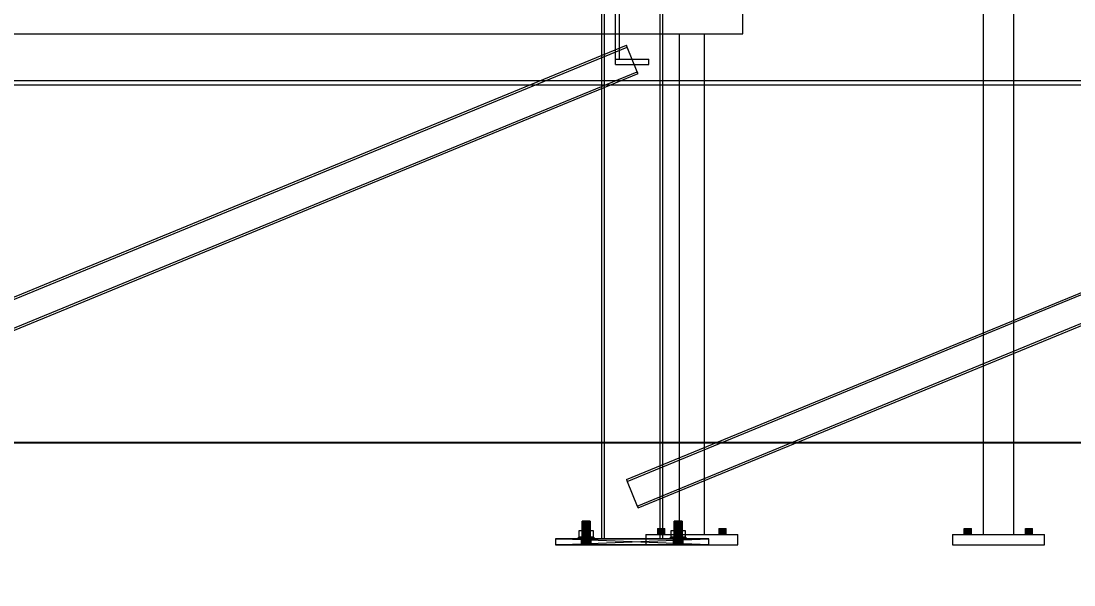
# Model space of a CAD drawing. Header units: millimetres. Extents: x -191664 to 191490, y -197311 to 10263.
# Drawn here: x 13507 to 15567, y -79 to 1025 of the extents above; entities that cross this region are included whole.
import ezdxf

# ---------------------------------------------------------------- set-up
doc = ezdxf.new("R2010")
doc.units = ezdxf.units.MM
for name, color, linetype, lineweight in [('COTAS_ENVOLVENTE_P', 1, 'Continuous', 0), ('COTAS_O', 1, 'Continuous', 0), ('COTAS_P', 1, 'Continuous', 0), ('lateral_mezcladora', 7, 'Continuous', 0)]:
    doc.layers.add(name, color=color, linetype=linetype, lineweight=lineweight)
doc.dimstyles.new('PLANTA_100', dxfattribs={"dimtxt": 250, "dimasz": 150, "dimexe": 150, "dimexo": 80, "dimgap": 100, "dimtad": 1, "dimtih": 1, "dimtoh": 1, "dimdec": 1, "dimdsep": 46, "dimcen": 0.09, "dimclrd": 1, "dimclre": 1, "dimclrt": 1, "dimadec": 0, "dimazin": 0, "dimtfac": 1, "dimtdec": 4, "dimtofl": 0, "dimtmove": 0, "dimatfit": 3, "dimfxl": 1, "dimtolj": 1, "dimtzin": 0, "dimarcsym": 0})

# ---------------------------------------------------------------- blocks, each defined once
blk = doc.blocks.new('*D4')
at = {"layer": 'COTAS_ENVOLVENTE_P', "color": 1, "lineweight": -2, "transparency": 16777216}
for p, q in [((0, -80), (0, -3250)), ((58855.1, -80), (58855.1, -3250)), ((150, -3100), (58705.1, -3100))]:
    blk.add_line(p, q, dxfattribs=at)
at = {"layer": 'COTAS_ENVOLVENTE_P', "color": 1, "transparency": 16777216}
for points in [[(150, -3075), (150, -3125), (0, -3100)], [(58705.1, -3075), (58705.1, -3125), (58855.1, -3100)]]:
    blk.add_solid(points, dxfattribs=at)
at = {"layer": 'Defpoints', "color": 0, "transparency": 16777216}
for p in [(0, 0), (58855.1, 0), (58855.1, -3100)]:
    blk.add_point(p, dxfattribs=at)
blk = doc.blocks.new('*D15')
at = {"layer": 'COTAS_O', "color": 1, "lineweight": -2, "transparency": 16777216}
for p, q in [((10569.5, 1020), (10569.5, 50)), ((16769.5, 1020), (16769.5, 50)), ((10719.5, 200), (16619.5, 200))]:
    blk.add_line(p, q, dxfattribs=at)
at = {"layer": 'COTAS_O', "color": 1, "transparency": 16777216}
for points in [[(10719.5, 225), (10719.5, 175), (10569.5, 200)], [(16619.5, 225), (16619.5, 175), (16769.5, 200)]]:
    blk.add_solid(points, dxfattribs=at)
at = {"layer": 'Defpoints', "color": 0, "transparency": 16777216}
for p in [(10569.5, 1100), (16769.5, 1100), (16769.5, 200)]:
    blk.add_point(p, dxfattribs=at)
blk = doc.blocks.new('*D21')
at = {"layer": 'COTAS_P', "color": 1, "lineweight": -2, "transparency": 16777216}
for p, q in [((0, -80), (0, -2350)), ((58117.1, -80), (58117.1, -2350)), ((150, -2200), (57967.1, -2200))]:
    blk.add_line(p, q, dxfattribs=at)
at = {"layer": 'COTAS_P', "color": 1, "transparency": 16777216}
for points in [[(150, -2175), (150, -2225), (0, -2200)], [(57967.1, -2175), (57967.1, -2225), (58117.1, -2200)]]:
    blk.add_solid(points, dxfattribs=at)
at = {"layer": 'Defpoints', "color": 0, "transparency": 16777216}
for p in [(0, 0), (58117.1, 0), (58117.1, -2200)]:
    blk.add_point(p, dxfattribs=at)

msp = doc.modelspace()

# ---------------------------------------------------------------- linework, layer by layer
at = {"layer": 'lateral_mezcladora', "color": 139, "true_color": 0x344b58}
for p, q in [((15389.53, 2610), (15389.53, 20)), ((15449.53, 20), (15449.53, 2610)), ((14919.53, 1000), (14919.53, 1050)), ((12619.53, 1000), (14919.53, 1000)), ((14794.53, 1000), (14844.53, 1000)), ((14794.53, 1000), (14794.53, 20)), ((14844.53, 20), (14844.53, 1000)), ((14729.53, 20), (14909.53, 20)), ((14729.53, 20), (14729.53, 0)), ((14729.53, 0), (14909.53, 0)), ((14794.53, 20), (14844.53, 20)), ((14909.53, 0), (14909.53, 20)), ((15329.53, 20), (15509.53, 20)), ((15329.53, 20), (15329.53, 0)), ((15329.53, 0), (15509.53, 0)), ((15389.53, 20), (15449.53, 20)), ((15509.53, 0), (15509.53, 20))]:
    msp.add_line(p, q, dxfattribs=at)
at = {"layer": 'lateral_mezcladora', "color": 8, "true_color": 0x667b86}
for p, q in [((14642.86, 1100), (14642.86, 12)), ((14648.86, 12), (14648.86, 1100)), ((14756.86, 1100), (14756.86, 12)), ((14762.86, 12), (14762.86, 1100)), ((14670.36, 950.5), (14670.36, 1089.5)), ((14677.86, 950.5), (14677.86, 1089.5)), ((12624.78, 127.74), (14691.45, 977.74)), ((12626.31, 124.05), (14692.97, 974.05)), ((14692.97, 974.05), (14691.45, 977.74)), ((14691.45, 127.74), (16758.12, 977.74)), ((14712.75, 925.95), (14692.97, 974.05)), ((14692.97, 124.05), (16759.64, 974.05)), ((14670.36, 950.5), (14735.36, 950.5)), ((14670.36, 940), (14670.36, 950.5)), ((14670.36, 950.5), (14677.86, 950.5)), ((14735.36, 940), (14735.36, 950.5)), ((14670.36, 940), (14735.36, 940)), ((10494.53, 908.5), (16814.53, 908.5)), ((10569.53, 908.5), (16769.53, 908.5)), ((12646.08, 75.95), (14712.75, 925.95)), ((12647.61, 72.26), (14714.27, 922.26)), ((14714.27, 922.26), (14712.75, 925.95)), ((14712.75, 75.95), (16779.42, 925.95)), ((14714.27, 72.26), (16780.94, 922.26)), ((10494.53, 900), (16814.53, 900)), ((10569.53, 900), (16769.53, 900)), ((14691.45, 127.74), (14692.97, 124.05)), ((14692.97, 124.05), (14712.75, 75.95)), ((14712.75, 75.95), (14714.27, 72.26)), ((14642.86, 12), (14762.86, 12)), ((14642.86, 12), (14648.86, 12)), ((14756.86, 12), (14762.86, 12))]:
    msp.add_line(p, q, dxfattribs=at)
at = {"layer": 'lateral_mezcladora', "color": 9, "true_color": 0xaeb9be}
for p, q in [((14605.13, 46), (14604.86, 46)), ((14604.86, 0), (14604.86, 46)), ((14605.93, 46), (14605.13, 46)), ((14605.13, 0), (14605.13, 46)), ((14607.21, 46), (14605.93, 46)), ((14605.93, 0), (14605.93, 46)), ((14608.86, 46), (14607.21, 46)), ((14607.21, 0), (14607.21, 46)), ((14610.79, 46), (14608.86, 46)), ((14608.86, 0), (14608.86, 46)), ((14612.86, 46), (14610.79, 46)), ((14610.79, 0), (14610.79, 46)), ((14614.93, 46), (14612.86, 46)), ((14612.86, 0), (14612.86, 46)), ((14616.86, 46), (14614.93, 46)), ((14614.93, 0), (14614.93, 46)), ((14618.52, 46), (14616.86, 46)), ((14616.86, 0), (14616.86, 46)), ((14619.79, 46), (14618.52, 46)), ((14618.52, 0), (14618.52, 46)), ((14620.59, 46), (14619.79, 46)), ((14619.79, 0), (14619.79, 46)), ((14620.86, 46), (14620.59, 46)), ((14620.59, 0), (14620.59, 46)), ((14620.86, 46), (14620.86, 0)), ((14785.13, 46), (14784.86, 46)), ((14784.86, 0), (14784.86, 46)), ((14785.93, 46), (14785.13, 46)), ((14785.13, 0), (14785.13, 46)), ((14787.21, 46), (14785.93, 46)), ((14785.93, 0), (14785.93, 46)), ((14788.86, 46), (14787.21, 46)), ((14787.21, 0), (14787.21, 46)), ((14790.79, 46), (14788.86, 46)), ((14788.86, 0), (14788.86, 46)), ((14792.86, 46), (14790.79, 46)), ((14790.79, 0), (14790.79, 46)), ((14794.93, 46), (14792.86, 46)), ((14792.86, 0), (14792.86, 46)), ((14796.86, 46), (14794.93, 46)), ((14794.93, 0), (14794.93, 46)), ((14798.52, 46), (14796.86, 46)), ((14796.86, 0), (14796.86, 46)), ((14799.79, 46), (14798.52, 46)), ((14798.52, 0), (14798.52, 46)), ((14800.59, 46), (14799.79, 46)), ((14799.79, 0), (14799.79, 46)), ((14800.86, 46), (14800.59, 46)), ((14800.59, 0), (14800.59, 46)), ((14800.86, 46), (14800.86, 0)), ((14605.13, 0), (14604.86, 0)), ((14605.93, 0), (14605.13, 0)), ((14607.21, 0), (14605.93, 0)), ((14608.86, 0), (14607.21, 0)), ((14610.79, 0), (14608.86, 0)), ((14612.86, 0), (14610.79, 0)), ((14614.93, 0), (14612.86, 0)), ((14616.86, 0), (14614.93, 0)), ((14618.52, 0), (14616.86, 0)), ((14619.79, 0), (14618.52, 0)), ((14620.59, 0), (14619.79, 0)), ((14620.59, 0), (14620.86, 0)), ((14785.13, 0), (14784.86, 0)), ((14785.93, 0), (14785.13, 0)), ((14787.21, 0), (14785.93, 0)), ((14788.86, 0), (14787.21, 0)), ((14790.79, 0), (14788.86, 0)), ((14792.86, 0), (14790.79, 0)), ((14794.93, 0), (14792.86, 0)), ((14796.86, 0), (14794.93, 0)), ((14798.52, 0), (14796.86, 0)), ((14799.79, 0), (14798.52, 0)), ((14800.59, 0), (14799.79, 0)), ((14800.59, 0), (14800.86, 0))]:
    msp.add_line(p, q, dxfattribs=at)
at = {"layer": 'lateral_mezcladora', "color": 252, "true_color": 0x8ba19a}
for p, q in [((14599.01, 15), (14599.01, 28)), ((14599.01, 28), (14605.94, 28)), ((14599.01, 28), (14604.86, 28)), ((14608.86, 28), (14604.86, 28)), ((14604.86, 28), (14604.86, 15)), ((14605.94, 15), (14605.94, 28)), ((14605.94, 28), (14619.79, 28)), ((14605.94, 28), (14608.86, 28)), ((14616.86, 28), (14608.86, 28)), ((14608.86, 28), (14608.86, 15)), ((14620.86, 28), (14616.86, 28)), ((14616.86, 28), (14616.86, 15)), ((14619.79, 28), (14616.86, 28)), ((14619.79, 15), (14619.79, 28)), ((14619.79, 28), (14626.71, 28)), ((14620.86, 15), (14620.86, 28)), ((14620.86, 28), (14626.71, 28)), ((14626.71, 28), (14626.71, 15)), ((14779.01, 15), (14779.01, 28)), ((14779.01, 28), (14785.94, 28)), ((14779.01, 28), (14784.86, 28)), ((14788.86, 28), (14784.86, 28)), ((14784.86, 28), (14784.86, 15)), ((14785.94, 15), (14785.94, 28)), ((14785.94, 28), (14799.79, 28)), ((14785.94, 28), (14788.86, 28)), ((14796.86, 28), (14788.86, 28)), ((14788.86, 28), (14788.86, 15)), ((14800.86, 28), (14796.86, 28)), ((14796.86, 28), (14796.86, 15)), ((14799.79, 28), (14796.86, 28)), ((14799.79, 15), (14799.79, 28)), ((14799.79, 28), (14806.71, 28)), ((14800.86, 15), (14800.86, 28)), ((14800.86, 28), (14806.71, 28)), ((14806.71, 28), (14806.71, 15)), ((14597.86, 12), (14597.86, 15)), ((14597.86, 15), (14598.37, 15)), ((14597.86, 15), (14603.86, 15)), ((14598.37, 12), (14597.86, 12)), ((14603.86, 12), (14597.86, 12)), ((14598.37, 12), (14598.37, 15)), ((14598.37, 15), (14599.87, 15)), ((14598.37, 15), (14604.17, 15)), ((14599.87, 12), (14598.37, 12)), ((14604.17, 12), (14598.37, 12)), ((14605.94, 15), (14599.01, 15)), ((14604.86, 15), (14599.01, 15)), ((14599.87, 12), (14599.87, 15)), ((14599.87, 15), (14602.26, 15)), ((14599.87, 15), (14605.07, 15)), ((14602.26, 12), (14599.87, 12)), ((14605.07, 12), (14599.87, 12)), ((14602.26, 12), (14602.26, 15)), ((14602.26, 15), (14605.36, 15)), ((14602.26, 15), (14606.5, 15)), ((14605.36, 12), (14602.26, 12)), ((14606.5, 12), (14602.26, 12)), ((14604.17, 15), (14603.86, 15)), ((14603.86, 15), (14603.86, 12)), ((14603.86, 12), (14604.17, 12)), ((14605.07, 15), (14604.17, 15)), ((14604.17, 15), (14604.17, 12)), ((14604.17, 12), (14605.07, 12)), ((14604.86, 15), (14608.86, 15)), ((14606.5, 15), (14605.07, 15)), ((14605.07, 15), (14605.07, 12)), ((14605.07, 12), (14606.5, 12)), ((14605.36, 12), (14605.36, 15)), ((14605.36, 15), (14608.98, 15)), ((14605.36, 15), (14608.36, 15)), ((14608.98, 12), (14605.36, 12)), ((14608.36, 12), (14605.36, 12)), ((14619.79, 15), (14605.94, 15)), ((14608.86, 15), (14605.94, 15)), ((14608.36, 15), (14606.5, 15)), ((14606.5, 15), (14606.5, 12)), ((14606.5, 12), (14608.36, 12)), ((14610.53, 15), (14608.36, 15)), ((14608.36, 15), (14608.36, 12)), ((14608.36, 12), (14610.53, 12)), ((14608.86, 15), (14616.86, 15)), ((14608.98, 12), (14608.98, 15)), ((14608.98, 15), (14612.86, 15)), ((14608.98, 15), (14610.53, 15)), ((14612.86, 12), (14608.98, 12)), ((14610.53, 12), (14608.98, 12)), ((14612.86, 15), (14610.53, 15)), ((14610.53, 15), (14610.53, 12)), ((14610.53, 12), (14612.86, 12)), ((14612.86, 12), (14612.86, 15)), ((14612.86, 15), (14616.74, 15)), ((14615.19, 15), (14612.86, 15)), ((14616.74, 12), (14612.86, 12)), ((14612.86, 12), (14615.19, 12)), ((14617.36, 15), (14615.19, 15)), ((14615.19, 15), (14615.19, 12)), ((14616.74, 15), (14615.19, 15)), ((14615.19, 12), (14617.36, 12)), ((14615.19, 12), (14616.74, 12)), ((14616.74, 12), (14616.74, 15)), ((14616.74, 15), (14620.36, 15)), ((14620.36, 12), (14616.74, 12)), ((14616.86, 15), (14620.86, 15)), ((14616.86, 15), (14619.79, 15)), ((14619.23, 15), (14617.36, 15)), ((14617.36, 15), (14617.36, 12)), ((14620.36, 15), (14617.36, 15)), ((14617.36, 12), (14619.23, 12)), ((14617.36, 12), (14620.36, 12)), ((14620.66, 15), (14619.23, 15)), ((14619.23, 15), (14619.23, 12)), ((14623.47, 15), (14619.23, 15)), ((14619.23, 12), (14620.66, 12)), ((14619.23, 12), (14623.47, 12)), ((14626.71, 15), (14619.79, 15)), ((14620.36, 12), (14620.36, 15)), ((14620.36, 15), (14623.47, 15)), ((14623.47, 12), (14620.36, 12)), ((14621.56, 15), (14620.66, 15)), ((14620.66, 15), (14620.66, 12)), ((14625.85, 15), (14620.66, 15)), ((14620.66, 12), (14621.56, 12)), ((14620.66, 12), (14625.85, 12)), ((14626.71, 15), (14620.86, 15)), ((14621.86, 15), (14621.56, 15)), ((14621.56, 15), (14621.56, 12)), ((14627.35, 15), (14621.56, 15)), ((14621.56, 12), (14621.86, 12)), ((14621.56, 12), (14627.35, 12)), ((14621.86, 12), (14621.86, 15)), ((14621.86, 15), (14627.86, 15)), ((14627.86, 12), (14621.86, 12)), ((14623.47, 12), (14623.47, 15)), ((14623.47, 15), (14625.85, 15)), ((14625.85, 12), (14623.47, 12)), ((14625.85, 12), (14625.85, 15)), ((14625.85, 15), (14627.35, 15)), ((14627.35, 12), (14625.85, 12)), ((14627.35, 12), (14627.35, 15)), ((14627.35, 15), (14627.86, 15)), ((14627.86, 12), (14627.35, 12)), ((14627.86, 15), (14627.86, 12)), ((14777.86, 12), (14777.86, 15)), ((14777.86, 15), (14778.37, 15)), ((14777.86, 15), (14783.86, 15)), ((14778.37, 12), (14777.86, 12)), ((14783.86, 12), (14777.86, 12)), ((14778.37, 12), (14778.37, 15)), ((14778.37, 15), (14779.87, 15)), ((14778.37, 15), (14784.17, 15)), ((14779.87, 12), (14778.37, 12)), ((14784.17, 12), (14778.37, 12)), ((14785.94, 15), (14779.01, 15)), ((14784.86, 15), (14779.01, 15)), ((14779.87, 12), (14779.87, 15)), ((14779.87, 15), (14782.26, 15)), ((14779.87, 15), (14785.07, 15)), ((14782.26, 12), (14779.87, 12)), ((14785.07, 12), (14779.87, 12)), ((14782.26, 12), (14782.26, 15)), ((14782.26, 15), (14785.36, 15)), ((14782.26, 15), (14786.5, 15)), ((14785.36, 12), (14782.26, 12)), ((14786.5, 12), (14782.26, 12)), ((14784.17, 15), (14783.86, 15)), ((14783.86, 15), (14783.86, 12)), ((14783.86, 12), (14784.17, 12)), ((14785.07, 15), (14784.17, 15)), ((14784.17, 15), (14784.17, 12)), ((14784.17, 12), (14785.07, 12)), ((14784.86, 15), (14788.86, 15)), ((14786.5, 15), (14785.07, 15)), ((14785.07, 15), (14785.07, 12)), ((14785.07, 12), (14786.5, 12)), ((14785.36, 12), (14785.36, 15)), ((14785.36, 15), (14788.98, 15)), ((14785.36, 15), (14788.36, 15)), ((14788.98, 12), (14785.36, 12)), ((14788.36, 12), (14785.36, 12)), ((14799.79, 15), (14785.94, 15)), ((14788.86, 15), (14785.94, 15)), ((14788.36, 15), (14786.5, 15)), ((14786.5, 15), (14786.5, 12)), ((14786.5, 12), (14788.36, 12)), ((14790.53, 15), (14788.36, 15)), ((14788.36, 15), (14788.36, 12)), ((14788.36, 12), (14790.53, 12)), ((14788.86, 15), (14796.86, 15)), ((14788.98, 12), (14788.98, 15)), ((14788.98, 15), (14792.86, 15)), ((14788.98, 15), (14790.53, 15)), ((14792.86, 12), (14788.98, 12)), ((14790.53, 12), (14788.98, 12)), ((14792.86, 15), (14790.53, 15)), ((14790.53, 15), (14790.53, 12)), ((14790.53, 12), (14792.86, 12)), ((14792.86, 12), (14792.86, 15)), ((14792.86, 15), (14796.74, 15)), ((14795.19, 15), (14792.86, 15)), ((14796.74, 12), (14792.86, 12)), ((14792.86, 12), (14795.19, 12)), ((14797.36, 15), (14795.19, 15)), ((14795.19, 15), (14795.19, 12)), ((14796.74, 15), (14795.19, 15)), ((14795.19, 12), (14797.36, 12)), ((14795.19, 12), (14796.74, 12)), ((14796.74, 12), (14796.74, 15)), ((14796.74, 15), (14800.36, 15)), ((14800.36, 12), (14796.74, 12)), ((14796.86, 15), (14800.86, 15)), ((14796.86, 15), (14799.79, 15)), ((14799.23, 15), (14797.36, 15)), ((14797.36, 15), (14797.36, 12)), ((14800.36, 15), (14797.36, 15)), ((14797.36, 12), (14799.23, 12)), ((14797.36, 12), (14800.36, 12)), ((14800.66, 15), (14799.23, 15)), ((14799.23, 15), (14799.23, 12)), ((14803.47, 15), (14799.23, 15)), ((14799.23, 12), (14800.66, 12)), ((14799.23, 12), (14803.47, 12)), ((14806.71, 15), (14799.79, 15)), ((14800.36, 12), (14800.36, 15)), ((14800.36, 15), (14803.47, 15)), ((14803.47, 12), (14800.36, 12)), ((14801.56, 15), (14800.66, 15)), ((14800.66, 15), (14800.66, 12)), ((14805.85, 15), (14800.66, 15)), ((14800.66, 12), (14801.56, 12)), ((14800.66, 12), (14805.85, 12)), ((14806.71, 15), (14800.86, 15)), ((14801.86, 15), (14801.56, 15)), ((14801.56, 15), (14801.56, 12)), ((14807.35, 15), (14801.56, 15)), ((14801.56, 12), (14801.86, 12)), ((14801.56, 12), (14807.35, 12)), ((14801.86, 12), (14801.86, 15)), ((14801.86, 15), (14807.86, 15)), ((14807.86, 12), (14801.86, 12)), ((14803.47, 12), (14803.47, 15)), ((14803.47, 15), (14805.85, 15)), ((14805.85, 12), (14803.47, 12)), ((14805.85, 12), (14805.85, 15)), ((14805.85, 15), (14807.35, 15)), ((14807.35, 12), (14805.85, 12)), ((14807.35, 12), (14807.35, 15)), ((14807.35, 15), (14807.86, 15)), ((14807.86, 12), (14807.35, 12)), ((14807.86, 15), (14807.86, 12))]:
    msp.add_line(p, q, dxfattribs=at)
at = {"layer": 'lateral_mezcladora', "color": 9, "true_color": 0xb9c5c9}
for p, q in [((14752.53, 32), (14752.77, 32)), ((14752.53, 32), (14752.53, 20)), ((14752.77, 32), (14753.47, 32)), ((14752.77, 20), (14752.77, 32)), ((14753.47, 32), (14754.58, 32)), ((14753.47, 20), (14753.47, 32)), ((14754.58, 32), (14756.03, 32)), ((14754.58, 20), (14754.58, 32)), ((14756.03, 32), (14757.72, 32)), ((14756.03, 20), (14756.03, 32)), ((14757.72, 32), (14759.53, 32)), ((14757.72, 20), (14757.72, 32)), ((14759.53, 32), (14761.34, 32)), ((14759.53, 20), (14759.53, 32)), ((14761.34, 32), (14763.03, 32)), ((14761.34, 20), (14761.34, 32)), ((14763.03, 32), (14764.48, 32)), ((14763.03, 20), (14763.03, 32)), ((14764.48, 32), (14765.59, 32)), ((14764.48, 20), (14764.48, 32)), ((14765.59, 32), (14766.29, 32)), ((14765.59, 20), (14765.59, 32)), ((14766.29, 32), (14766.53, 32)), ((14766.29, 20), (14766.29, 32)), ((14766.53, 20), (14766.53, 32)), ((14872.53, 32), (14872.77, 32)), ((14872.53, 32), (14872.53, 20)), ((14872.77, 32), (14873.47, 32)), ((14872.77, 20), (14872.77, 32)), ((14873.47, 32), (14874.58, 32)), ((14873.47, 20), (14873.47, 32)), ((14874.58, 32), (14876.03, 32)), ((14874.58, 20), (14874.58, 32)), ((14876.03, 32), (14877.72, 32)), ((14876.03, 20), (14876.03, 32)), ((14877.72, 32), (14879.53, 32)), ((14877.72, 20), (14877.72, 32)), ((14879.53, 32), (14881.34, 32)), ((14879.53, 20), (14879.53, 32)), ((14881.34, 32), (14883.03, 32)), ((14881.34, 20), (14881.34, 32)), ((14883.03, 32), (14884.48, 32)), ((14883.03, 20), (14883.03, 32)), ((14884.48, 32), (14885.59, 32)), ((14884.48, 20), (14884.48, 32)), ((14885.59, 32), (14886.29, 32)), ((14885.59, 20), (14885.59, 32)), ((14886.29, 32), (14886.53, 32)), ((14886.29, 20), (14886.29, 32)), ((14886.53, 20), (14886.53, 32)), ((15352.53, 32), (15352.77, 32)), ((15352.53, 32), (15352.53, 20)), ((15352.77, 32), (15353.47, 32)), ((15352.77, 20), (15352.77, 32)), ((15353.47, 32), (15354.58, 32)), ((15353.47, 20), (15353.47, 32)), ((15354.58, 32), (15356.03, 32)), ((15354.58, 20), (15354.58, 32)), ((15356.03, 32), (15357.72, 32)), ((15356.03, 20), (15356.03, 32)), ((15357.72, 32), (15359.53, 32)), ((15357.72, 20), (15357.72, 32)), ((15359.53, 32), (15361.34, 32)), ((15359.53, 20), (15359.53, 32)), ((15361.34, 32), (15363.03, 32)), ((15361.34, 20), (15361.34, 32)), ((15363.03, 32), (15364.48, 32)), ((15363.03, 20), (15363.03, 32)), ((15364.48, 32), (15365.59, 32)), ((15364.48, 20), (15364.48, 32)), ((15365.59, 32), (15366.29, 32)), ((15365.59, 20), (15365.59, 32)), ((15366.29, 32), (15366.53, 32)), ((15366.29, 20), (15366.29, 32)), ((15366.53, 20), (15366.53, 32)), ((15472.53, 32), (15472.77, 32)), ((15472.53, 32), (15472.53, 20)), ((15472.77, 32), (15473.47, 32)), ((15472.77, 20), (15472.77, 32)), ((15473.47, 32), (15474.58, 32)), ((15473.47, 20), (15473.47, 32)), ((15474.58, 32), (15476.03, 32)), ((15474.58, 20), (15474.58, 32)), ((15476.03, 32), (15477.72, 32)), ((15476.03, 20), (15476.03, 32)), ((15477.72, 32), (15479.53, 32)), ((15477.72, 20), (15477.72, 32)), ((15479.53, 32), (15481.34, 32)), ((15479.53, 20), (15479.53, 32)), ((15481.34, 32), (15483.03, 32)), ((15481.34, 20), (15481.34, 32)), ((15483.03, 32), (15484.48, 32)), ((15483.03, 20), (15483.03, 32)), ((15484.48, 32), (15485.59, 32)), ((15484.48, 20), (15484.48, 32)), ((15485.59, 32), (15486.29, 32)), ((15485.59, 20), (15485.59, 32)), ((15486.29, 32), (15486.53, 32)), ((15486.29, 20), (15486.29, 32)), ((15486.53, 20), (15486.53, 32)), ((14752.77, 20), (14752.53, 20)), ((14752.77, 20), (14753.47, 20)), ((14753.47, 20), (14754.58, 20)), ((14754.58, 20), (14756.03, 20)), ((14756.03, 20), (14757.72, 20)), ((14757.72, 20), (14759.53, 20)), ((14759.53, 20), (14761.34, 20)), ((14761.34, 20), (14763.03, 20)), ((14763.03, 20), (14764.48, 20)), ((14764.48, 20), (14765.59, 20)), ((14765.59, 20), (14766.29, 20)), ((14766.29, 20), (14766.53, 20)), ((14872.77, 20), (14872.53, 20)), ((14872.77, 20), (14873.47, 20)), ((14873.47, 20), (14874.58, 20)), ((14874.58, 20), (14876.03, 20)), ((14876.03, 20), (14877.72, 20)), ((14877.72, 20), (14879.53, 20)), ((14879.53, 20), (14881.34, 20)), ((14881.34, 20), (14883.03, 20)), ((14883.03, 20), (14884.48, 20)), ((14884.48, 20), (14885.59, 20)), ((14885.59, 20), (14886.29, 20)), ((14886.29, 20), (14886.53, 20)), ((15352.77, 20), (15352.53, 20)), ((15352.77, 20), (15353.47, 20)), ((15353.47, 20), (15354.58, 20)), ((15354.58, 20), (15356.03, 20)), ((15356.03, 20), (15357.72, 20)), ((15357.72, 20), (15359.53, 20)), ((15359.53, 20), (15361.34, 20)), ((15361.34, 20), (15363.03, 20)), ((15363.03, 20), (15364.48, 20)), ((15364.48, 20), (15365.59, 20)), ((15365.59, 20), (15366.29, 20)), ((15366.29, 20), (15366.53, 20)), ((15472.77, 20), (15472.53, 20)), ((15472.77, 20), (15473.47, 20)), ((15473.47, 20), (15474.58, 20)), ((15474.58, 20), (15476.03, 20)), ((15476.03, 20), (15477.72, 20)), ((15477.72, 20), (15479.53, 20)), ((15479.53, 20), (15481.34, 20)), ((15481.34, 20), (15483.03, 20)), ((15483.03, 20), (15484.48, 20)), ((15484.48, 20), (15485.59, 20)), ((15485.59, 20), (15486.29, 20)), ((15486.29, 20), (15486.53, 20))]:
    msp.add_line(p, q, dxfattribs=at)
at = {"layer": 'lateral_mezcladora', "color": 252, "true_color": 0x82929a}
for p, q in [((14603.86, 12), (14552.86, 12)), ((14552.86, 12), (14604.03, 12)), ((14552.86, 12), (14604.55, 12)), ((14552.86, 12), (14605.38, 12)), ((14552.86, 12), (14606.5, 12)), ((14552.86, 12), (14607.86, 12)), ((14552.86, 12), (14609.42, 12)), ((14552.86, 12), (14611.11, 12)), ((14552.86, 12), (14612.86, 12)), ((14552.86, 12), (14614.62, 12)), ((14852.86, 12), (14552.86, 12)), ((14552.86, 12), (14616.31, 12)), ((14552.86, 12), (14617.86, 12)), ((14552.86, 12), (14619.23, 12)), ((14852.86, 0), (14552.86, 12)), ((14552.86, 12), (14552.86, 0)), ((14552.86, 0), (14852.86, 12)), ((14552.86, 0), (14603.86, 0)), ((14604.03, 0), (14552.86, 0)), ((14604.55, 0), (14552.86, 0)), ((14605.38, 0), (14552.86, 0)), ((14606.5, 0), (14552.86, 0)), ((14607.86, 0), (14552.86, 0)), ((14609.42, 0), (14552.86, 0)), ((14611.11, 0), (14552.86, 0)), ((14612.86, 0), (14552.86, 0)), ((14614.62, 0), (14552.86, 0)), ((14552.86, 0), (14852.86, 0)), ((14616.31, 0), (14552.86, 0)), ((14617.86, 0), (14552.86, 0)), ((14619.23, 0), (14552.86, 0)), ((14604.03, 12), (14603.86, 12)), ((14603.86, 0), (14604.03, 12)), ((14603.86, 0), (14603.86, 12)), ((14604.03, 0), (14603.86, 12)), ((14603.86, 0), (14604.03, 0)), ((14604.55, 12), (14604.03, 12)), ((14604.03, 0), (14604.55, 12)), ((14604.03, 0), (14604.03, 12)), ((14604.55, 0), (14604.03, 12)), ((14604.03, 0), (14604.55, 0)), ((14605.38, 12), (14604.55, 12)), ((14604.55, 0), (14605.38, 12)), ((14604.55, 0), (14604.55, 12)), ((14605.38, 0), (14604.55, 12)), ((14604.55, 0), (14605.38, 0)), ((14606.5, 12), (14605.38, 12)), ((14605.38, 12), (14619.23, 12)), ((14605.38, 0), (14606.5, 12)), ((14605.38, 0), (14605.38, 12)), ((14606.5, 0), (14605.38, 12)), ((14605.38, 0), (14606.5, 0)), ((14619.23, 0), (14605.38, 0)), ((14607.86, 12), (14606.5, 12)), ((14606.5, 12), (14619.23, 12)), ((14606.5, 12), (14792.86, 12)), ((14606.5, 12), (14794.62, 12)), ((14606.5, 12), (14796.31, 12)), ((14606.5, 12), (14797.86, 12)), ((14606.5, 12), (14799.23, 12)), ((14606.5, 0), (14607.86, 12)), ((14606.5, 0), (14606.5, 12)), ((14607.86, 0), (14606.5, 12)), ((14606.5, 0), (14607.86, 0)), ((14619.23, 0), (14606.5, 0)), ((14792.86, 0), (14606.5, 0)), ((14794.62, 0), (14606.5, 0)), ((14796.31, 0), (14606.5, 0)), ((14797.86, 0), (14606.5, 0)), ((14799.23, 0), (14606.5, 0)), ((14609.42, 12), (14607.86, 12)), ((14607.86, 12), (14799.23, 12)), ((14607.86, 0), (14609.42, 12)), ((14607.86, 0), (14607.86, 12)), ((14609.42, 0), (14607.86, 12)), ((14607.86, 0), (14609.42, 0)), ((14799.23, 0), (14607.86, 0)), ((14611.11, 12), (14609.42, 12)), ((14609.42, 12), (14799.23, 12)), ((14609.42, 0), (14611.11, 12)), ((14609.42, 0), (14609.42, 12)), ((14611.11, 0), (14609.42, 12)), ((14609.42, 0), (14611.11, 0)), ((14799.23, 0), (14609.42, 0)), ((14612.86, 12), (14611.11, 12)), ((14611.11, 12), (14852.86, 12)), ((14611.11, 12), (14799.23, 12)), ((14611.11, 0), (14612.86, 12)), ((14611.11, 0), (14611.11, 12)), ((14612.86, 0), (14611.11, 12)), ((14611.11, 0), (14612.86, 0)), ((14852.86, 0), (14611.11, 0)), ((14799.23, 0), (14611.11, 0)), ((14612.86, 12), (14614.62, 12)), ((14783.86, 12), (14612.86, 12)), ((14784.03, 12), (14612.86, 12)), ((14784.55, 12), (14612.86, 12)), ((14612.86, 12), (14852.86, 12)), ((14785.38, 12), (14612.86, 12)), ((14786.5, 12), (14612.86, 12)), ((14787.86, 12), (14612.86, 12)), ((14789.42, 12), (14612.86, 12)), ((14791.11, 12), (14612.86, 12)), ((14792.86, 12), (14612.86, 12)), ((14612.86, 12), (14799.23, 12)), ((14612.86, 0), (14614.62, 12)), ((14612.86, 0), (14612.86, 12)), ((14614.62, 0), (14612.86, 12)), ((14614.62, 0), (14612.86, 0)), ((14612.86, 0), (14783.86, 0)), ((14612.86, 0), (14784.03, 0)), ((14612.86, 0), (14784.55, 0)), ((14852.86, 0), (14612.86, 0)), ((14612.86, 0), (14785.38, 0)), ((14612.86, 0), (14786.5, 0)), ((14612.86, 0), (14787.86, 0)), ((14612.86, 0), (14789.42, 0)), ((14612.86, 0), (14791.11, 0)), ((14612.86, 0), (14792.86, 0)), ((14799.23, 0), (14612.86, 0)), ((14614.62, 12), (14616.31, 12)), ((14783.86, 12), (14614.62, 12)), ((14784.03, 12), (14614.62, 12)), ((14614.62, 0), (14616.31, 12)), ((14614.62, 0), (14614.62, 12)), ((14616.31, 0), (14614.62, 12)), ((14616.31, 0), (14614.62, 0)), ((14614.62, 0), (14783.86, 0)), ((14614.62, 0), (14784.03, 0)), ((14616.31, 12), (14617.86, 12)), ((14783.86, 12), (14616.31, 12)), ((14784.03, 12), (14616.31, 12)), ((14616.31, 0), (14617.86, 12)), ((14616.31, 0), (14616.31, 12)), ((14617.86, 0), (14616.31, 12)), ((14617.86, 0), (14616.31, 0)), ((14616.31, 0), (14783.86, 0)), ((14616.31, 0), (14784.03, 0)), ((14617.86, 12), (14619.23, 12)), ((14783.86, 12), (14617.86, 12)), ((14784.03, 12), (14617.86, 12)), ((14852.86, 12), (14617.86, 12)), ((14617.86, 12), (14792.86, 12)), ((14617.86, 0), (14619.23, 12)), ((14617.86, 0), (14617.86, 12)), ((14619.23, 0), (14617.86, 12)), ((14619.23, 0), (14617.86, 0)), ((14617.86, 0), (14783.86, 0)), ((14617.86, 0), (14784.03, 0)), ((14617.86, 0), (14852.86, 0)), ((14792.86, 0), (14617.86, 0)), ((14619.23, 12), (14620.35, 12)), ((14783.86, 12), (14619.23, 12)), ((14784.03, 12), (14619.23, 12)), ((14619.23, 12), (14792.86, 12)), ((14619.23, 0), (14620.35, 12)), ((14619.23, 0), (14619.23, 12)), ((14620.35, 0), (14619.23, 12)), ((14620.35, 0), (14619.23, 0)), ((14619.23, 0), (14783.86, 0)), ((14619.23, 0), (14784.03, 0)), ((14792.86, 0), (14619.23, 0)), ((14620.35, 12), (14621.18, 12)), ((14783.86, 12), (14620.35, 12)), ((14784.03, 12), (14620.35, 12)), ((14620.35, 12), (14792.86, 12)), ((14620.35, 0), (14621.18, 12)), ((14620.35, 0), (14620.35, 12)), ((14621.18, 0), (14620.35, 12)), ((14621.18, 0), (14620.35, 0)), ((14620.35, 0), (14783.86, 0)), ((14620.35, 0), (14784.03, 0)), ((14792.86, 0), (14620.35, 0)), ((14621.18, 12), (14621.69, 12)), ((14783.86, 12), (14621.18, 12)), ((14784.03, 12), (14621.18, 12)), ((14621.18, 12), (14792.86, 12)), ((14621.18, 0), (14621.69, 12)), ((14621.18, 0), (14621.18, 12)), ((14621.69, 0), (14621.18, 12)), ((14621.69, 0), (14621.18, 0)), ((14621.18, 0), (14783.86, 0)), ((14621.18, 0), (14784.03, 0)), ((14792.86, 0), (14621.18, 0)), ((14621.69, 12), (14621.86, 12)), ((14783.86, 12), (14621.69, 12)), ((14784.03, 12), (14621.69, 12)), ((14621.69, 12), (14792.86, 12)), ((14621.69, 0), (14621.86, 12)), ((14621.69, 0), (14621.69, 12)), ((14621.86, 0), (14621.69, 12)), ((14621.86, 0), (14621.69, 0)), ((14621.69, 0), (14783.86, 0)), ((14621.69, 0), (14784.03, 0)), ((14792.86, 0), (14621.69, 0)), ((14621.86, 12), (14783.86, 12)), ((14784.03, 12), (14621.86, 12)), ((14621.86, 12), (14784.55, 12)), ((14621.86, 12), (14785.38, 12)), ((14621.86, 12), (14786.5, 12)), ((14621.86, 12), (14787.86, 12)), ((14621.86, 12), (14789.42, 12)), ((14621.86, 12), (14791.11, 12)), ((14621.86, 12), (14792.86, 12)), ((14621.86, 12), (14621.86, 0)), ((14783.86, 0), (14621.86, 0)), ((14621.86, 0), (14784.03, 0)), ((14784.55, 0), (14621.86, 0)), ((14785.38, 0), (14621.86, 0)), ((14786.5, 0), (14621.86, 0)), ((14787.86, 0), (14621.86, 0)), ((14789.42, 0), (14621.86, 0)), ((14791.11, 0), (14621.86, 0)), ((14792.86, 0), (14621.86, 0)), ((14783.86, 12), (14784.03, 12)), ((14783.86, 0), (14784.03, 12)), ((14783.86, 0), (14783.86, 12)), ((14784.03, 0), (14783.86, 12)), ((14784.03, 0), (14783.86, 0)), ((14784.55, 12), (14784.03, 12)), ((14784.03, 0), (14784.55, 12)), ((14784.03, 0), (14784.03, 12)), ((14784.55, 0), (14784.03, 12)), ((14784.03, 0), (14784.55, 0)), ((14785.38, 12), (14784.55, 12)), ((14784.55, 0), (14785.38, 12)), ((14784.55, 0), (14784.55, 12)), ((14785.38, 0), (14784.55, 12)), ((14784.55, 0), (14785.38, 0)), ((14786.5, 12), (14785.38, 12)), ((14785.38, 0), (14786.5, 12)), ((14785.38, 0), (14785.38, 12)), ((14786.5, 0), (14785.38, 12)), ((14785.38, 0), (14786.5, 0)), ((14787.86, 12), (14786.5, 12)), ((14786.5, 0), (14787.86, 12)), ((14786.5, 0), (14786.5, 12)), ((14787.86, 0), (14786.5, 12)), ((14786.5, 0), (14787.86, 0)), ((14789.42, 12), (14787.86, 12)), ((14787.86, 12), (14852.86, 12)), ((14787.86, 0), (14789.42, 12)), ((14787.86, 0), (14787.86, 12)), ((14789.42, 0), (14787.86, 12)), ((14787.86, 0), (14789.42, 0)), ((14852.86, 0), (14787.86, 0)), ((14791.11, 12), (14789.42, 12)), ((14789.42, 12), (14852.86, 12)), ((14789.42, 0), (14791.11, 12)), ((14789.42, 0), (14789.42, 12)), ((14791.11, 0), (14789.42, 12)), ((14789.42, 0), (14791.11, 0)), ((14852.86, 0), (14789.42, 0)), ((14792.86, 12), (14791.11, 12)), ((14791.11, 12), (14852.86, 12)), ((14791.11, 0), (14792.86, 12)), ((14791.11, 0), (14791.11, 12)), ((14792.86, 0), (14791.11, 12)), ((14791.11, 0), (14792.86, 0)), ((14852.86, 0), (14791.11, 0)), ((14852.86, 12), (14792.86, 12)), ((14794.62, 12), (14792.86, 12)), ((14792.86, 12), (14799.23, 12)), ((14792.86, 12), (14800.35, 12)), ((14792.86, 12), (14801.18, 12)), ((14792.86, 12), (14801.69, 12)), ((14792.86, 12), (14801.86, 12)), ((14792.86, 0), (14794.62, 12)), ((14792.86, 0), (14792.86, 12)), ((14794.62, 0), (14792.86, 12)), ((14792.86, 0), (14852.86, 0)), ((14792.86, 0), (14794.62, 0)), ((14799.23, 0), (14792.86, 0)), ((14800.35, 0), (14792.86, 0)), ((14801.18, 0), (14792.86, 0)), ((14801.69, 0), (14792.86, 0)), ((14801.86, 0), (14792.86, 0)), ((14852.86, 12), (14794.62, 12)), ((14796.31, 12), (14794.62, 12)), ((14794.62, 12), (14801.86, 12)), ((14794.62, 0), (14796.31, 12)), ((14794.62, 0), (14794.62, 12)), ((14796.31, 0), (14794.62, 12)), ((14794.62, 0), (14852.86, 0)), ((14794.62, 0), (14796.31, 0)), ((14801.86, 0), (14794.62, 0)), ((14852.86, 12), (14796.31, 12)), ((14797.86, 12), (14796.31, 12)), ((14801.86, 12), (14796.31, 12)), ((14796.31, 0), (14797.86, 12)), ((14796.31, 0), (14796.31, 12)), ((14797.86, 0), (14796.31, 12)), ((14796.31, 0), (14852.86, 0)), ((14796.31, 0), (14797.86, 0)), ((14796.31, 0), (14801.86, 0)), ((14852.86, 12), (14797.86, 12)), ((14799.23, 12), (14797.86, 12)), ((14801.86, 12), (14797.86, 12)), ((14797.86, 0), (14799.23, 12)), ((14797.86, 0), (14797.86, 12)), ((14799.23, 0), (14797.86, 12)), ((14797.86, 0), (14852.86, 0)), ((14797.86, 0), (14799.23, 0)), ((14797.86, 0), (14801.86, 0)), ((14852.86, 12), (14799.23, 12)), ((14800.35, 12), (14799.23, 12)), ((14801.86, 12), (14799.23, 12)), ((14799.23, 0), (14800.35, 12)), ((14799.23, 0), (14799.23, 12)), ((14800.35, 0), (14799.23, 12)), ((14799.23, 0), (14852.86, 0)), ((14799.23, 0), (14800.35, 0)), ((14799.23, 0), (14801.86, 0)), ((14852.86, 12), (14800.35, 12)), ((14801.18, 12), (14800.35, 12)), ((14801.86, 12), (14800.35, 12)), ((14800.35, 0), (14801.18, 12)), ((14800.35, 0), (14800.35, 12)), ((14801.18, 0), (14800.35, 12)), ((14800.35, 0), (14852.86, 0)), ((14800.35, 0), (14801.18, 0)), ((14800.35, 0), (14801.86, 0)), ((14852.86, 12), (14801.18, 12)), ((14801.69, 12), (14801.18, 12)), ((14801.18, 0), (14801.69, 12)), ((14801.18, 0), (14801.18, 12)), ((14801.69, 0), (14801.18, 12)), ((14801.18, 0), (14852.86, 0)), ((14801.18, 0), (14801.69, 0)), ((14852.86, 12), (14801.69, 12)), ((14801.86, 12), (14801.69, 12)), ((14801.69, 0), (14801.86, 12)), ((14801.69, 0), (14801.69, 12)), ((14801.86, 0), (14801.69, 12)), ((14801.69, 0), (14852.86, 0)), ((14801.69, 0), (14801.86, 0)), ((14852.86, 12), (14801.86, 12)), ((14801.86, 12), (14801.86, 0)), ((14801.86, 0), (14852.86, 0)), ((14852.86, 0), (14852.86, 12))]:
    msp.add_line(p, q, dxfattribs=at)

# ---------------------------------------------------------------- dimensions: what is measured, and where the dimension line sits
at = {"layer": 'COTAS_ENVOLVENTE_P'}
dim = msp.add_aligned_dim(p1=(0, 0), p2=(58855.12, 0), distance=-3100, text='<> P', dimstyle='PLANTA_100', dxfattribs=at)
dim.commit()
dim.dimension.update_dxf_attribs({"geometry": '*D4', "text_midpoint": (29427.56, -3100)})
at = {"layer": 'COTAS_O'}
dim = msp.add_aligned_dim(p1=(10569.53, 1100), p2=(16769.53, 1100), distance=-900, text='<> O', dimstyle='PLANTA_100', dxfattribs=at)
dim.commit()
dim.dimension.update_dxf_attribs({"geometry": '*D15', "text_midpoint": (13669.53, 200)})
at = {"layer": 'COTAS_P'}
dim = msp.add_aligned_dim(p1=(0, 0), p2=(58117.12, 0), distance=-2200, text='<> P', dimstyle='PLANTA_100', dxfattribs=at)
dim.commit()
dim.dimension.update_dxf_attribs({"geometry": '*D21', "text_midpoint": (29058.56, -2200)})

doc.saveas('drawing.dxf')
